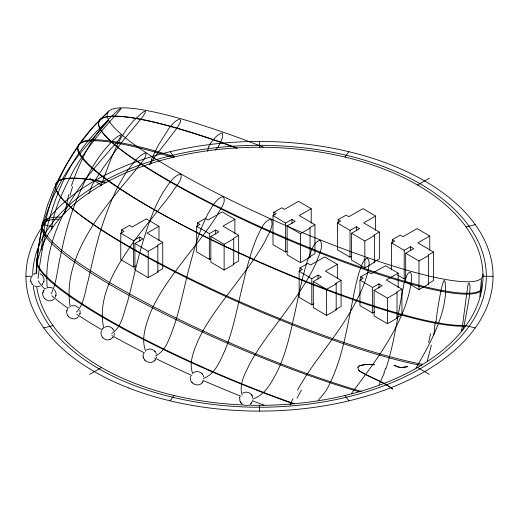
<?xml version="1.0" encoding="UTF-8"?>
<svg xmlns="http://www.w3.org/2000/svg" width="519" height="519" viewBox="0 0 519 519"><rect width="100%" height="100%" fill="white"/><g stroke="black" fill="none" stroke-linecap="round" stroke-linejoin="round"><path stroke-width="0.78" d="M114.427 333.47L114.024 335.514M41.306 249.665L43.09 235.12M479.841 296.745L481.405 279.378L481.334 291.354M101.374 185.361L100.881 185.932L110.573 159.904L116.483 146.507L121.271 137.418L126.999 128.628L133.338 120.998L141.129 113.609L144.029 111.553L145.489 111.215L145.048 113.155L142.362 117.255L122.16 141.681L102.632 168.617L92.207 184.874L88.859 193.769M44.167 289.991C38.983 296.025 48.429 304.601 53.963 299.061M55.41 297.205L56.149 293.352L54.521 289.654M67.678 308.811C63.344 315.422 73.711 322.734 78.518 316.59M79.705 314.657L80.173 312.438L79.855 310.109M239.642 397.47L239.914 401.148L242.217 404.223M436.083 321.832C436.012 316.999 446.217 252.085 445.399 295.259C442.798 321.242 428.136 347.101 415.991 368.029M64.492 213.958L68.806 194.593M43.966 230.021C51.433 187.275 71.473 146.643 103.093 116.639M38.056 278.534C44.563 220.912 62.202 158.782 108.458 120.525C92.44 139.747 73.529 158.237 61.495 180.891C45.237 208.794 36.739 241.069 36.7 273.331M434.844 328.741L433.443 335.728M151.516 159.969L150.64 164.231M42.149 284.6L43.914 281.343M43.875 281.532C44.705 278.456 42.986 274.979 40.054 273.76M42.882 292.898L42.98 292.45M55.987 295.7L56.084 295.253M66.88 310.991L66.977 310.544M79.984 313.794L80.082 313.346M156.511 356.936L156.342 357.636M239.661 397.398L239.772 396.957M239.603 397.658L239.7 397.21M207.483 151.146L208.962 146.39M431.36 345.051L427.325 360.971M461.183 331.232L462.358 326.561L467.664 286.618L468.3 283.731L468.975 282.985L469.825 284.613L470.084 287.721L469.17 298.256L464.589 323.058L463.227 328.845L462.429 329.779M190.758 376.204C187.891 383.664 199.757 388.582 203.065 381.4L202.845 381.789M71.401 185.945C79.66 162.116 90.76 138.644 108.043 119.98C109.334 118.034 129.542 99.071 116.775 113.908C100.621 131.573 85.129 150.082 73.315 170.998C64.291 189.026 54.008 207.834 51.712 228.113A15.998 11.509 -74.2 0 1 51.679 229.982M386.052 368.321C394.751 341.534 397.95 313.405 403.626 285.911C404.794 275.329 413.169 262.899 411.171 282.771C407.084 309.052 393.953 332.932 379.467 354.847C371.286 367.037 362.47 378.779 353.64 390.496C353.102 391.352 350.5 394.33 351.759 393.616M101.439 330.888C99.226 336.04 105.182 341.762 110.229 339.42M143.614 353.445C140.545 360.543 151.587 366.064 155.473 359.485M384.268 373.038L379.104 384.676M31.328 277.003C30.057 279.54 30.666 282.836 32.749 284.762M252.331 401.57L250.197 404.223M293.001 398.624L290.024 405.073L291.023 403.99M297.484 390.171C313.411 361.146 336.643 336.922 352.583 307.871C358.96 296.563 364.682 284.717 367.822 272.066C368.321 267.772 370.806 261.654 367.374 258.151C362.294 259.954 361.393 267.032 359.401 271.456C355.781 283.309 353.588 295.538 351.207 307.683C345.66 335.54 340.587 364.344 326.749 389.497A58.991 55.384 44.2 0 1 324.55 392.701L318.296 400.337M43.557 290.938L43.778 290.556M218.655 146.027C220.484 142.128 223.838 137.256 222.333 133.013C217.052 134.252 213.367 139.52 210.299 143.757M152.45 160.118L149.427 164.672M153.806 158.139L177.245 127.836L180.476 122.017L180.703 120.661L180.171 119.694L178.445 119.61L175.643 121.135L172.619 123.937L168.902 128.504L158.373 145.125L152.015 158.113A22.148 19.482 61.1 0 0 151.548 159.982M170.122 400.85L173.975 395.484M345.025 157.069L348.878 151.704M51.284 293.657C57.045 281.765 57.35 267.953 60.684 255.296C64.538 235.976 69.565 216.819 77.136 198.589C84.331 181.248 92.791 164.173 104.708 149.543C109.717 144.256 114.407 137.146 121.407 134.609C119.214 141.466 112.24 146.54 107.958 152.359C95.794 166.041 84.123 180.236 74.139 195.605C56.519 222.722 44.121 255.231 47.281 287.993M217.798 147.286L215.508 150.062M110.093 339.471L113.045 337.285M102.814 328.644L102.535 328.968L103.255 328.209M154.824 360.316L155.11 359.991M42.286 284.464L42.564 284.14M112.649 337.759L112.928 337.434M202.053 382.827L202.339 382.503M251.118 403.399L251.404 403.075M357.863 367.27L359.427 365.655L365.279 364.481L374.452 364.701L365.279 364.63L359.427 365.811L357.863 367.27L358.668 370.404C369.23 377.67 382.879 381.264 392.74 389.107C382.652 380.842 368.996 377.326 358.668 370.404M68.696 307.475L69.312 306.917M103.826 115.99L108.38 111.624L92.382 127.953L79.692 143.847L66.004 165.217L58.971 178.147L54.08 188.358L47.32 205.732L42.506 223.384L38.328 248.212L37.07 260.11L37.446 262.646M45.49 288.687L46.133 288.266M76.436 312.172C84.493 303.816 84.934 290.906 88.269 280.286C92.771 260.532 96.93 240.634 103.579 221.451C109.872 203.416 117.106 185.426 128.141 169.707C133.175 163.517 137.983 155.486 145.833 152.761C147.234 158.276 138.339 165.34 135.654 170.044C122.828 185.536 109.626 200.769 98.149 217.305C80.549 243.1 64.453 274.694 70.273 306.787M193.295 372.772C196.973 369.976 202.955 372.318 203.701 376.904M33.69 274.298L35.007 273.63L34.689 273.76M242.691 393.13C246.46 390.599 252.189 393.136 252.805 397.658M89.612 374.361L101.465 367.517M417.536 185.036L429.388 178.192M287.033 251.228L285.625 252.026L272.988 244.611L272.988 215.632L276.218 213.789L273.76 212.342L281.726 207.808L284.418 209.371L298.561 201.327L311.212 208.735L311.212 223.222M391.54 269.919L391.54 242.937L394.784 241.088L392.306 239.648L400.292 235.107L402.971 236.677L417.12 228.626L429.758 236.041L429.758 250.327M121.53 233.128L121.53 229.93L129.516 225.389L132.196 226.959L146.352 218.908L158.989 226.323L158.989 240.712M135.53 265.819L133.422 267.019L120.765 259.61L120.765 233.219L124.015 231.377L121.53 229.93M120.765 233.219L133.422 240.634L139.754 237.034L142.959 238.922L134.921 243.495L134.921 269.886L148.213 277.665L157.828 272.203L157.828 245.811L157.218 245.455L162.745 242.321L162.745 268.706L157.218 271.846L157.828 272.203M158.989 226.323L147.033 233.115L162.745 242.321M197.454 226.939L197.454 222.923L205.427 218.389L208.106 219.965L222.262 211.908L234.899 219.323L234.899 233.784M134.921 243.495L148.213 251.28L157.828 245.811M210.74 258.54L209.332 259.338L196.675 251.929L196.675 226.226L199.925 224.377L197.454 222.923M196.675 226.226L209.332 233.641L215.664 230.034L218.882 231.922L210.844 236.495L210.844 262.199L224.124 269.99L233.738 264.521L233.738 238.818L233.128 238.461L238.656 235.321L238.656 261.025L233.128 264.165L233.738 264.521M234.899 219.323L222.949 226.122L238.656 235.321M210.844 236.495L224.124 244.287L233.738 238.818M272.988 215.632L285.625 223.047L291.963 219.446L295.188 221.334L287.137 225.908L287.137 254.887L300.43 262.679L310.044 257.21L310.044 228.23L309.441 227.867L314.949 224.733L314.949 253.713L309.441 256.847L310.044 257.21M311.212 208.735L299.262 215.528L314.949 224.733M287.137 225.908L300.43 233.699L310.044 228.23M338.161 222.833L338.161 219.673L346.134 215.138L348.813 216.708L362.969 208.657L375.607 216.073L375.607 230.274M351.447 256.405L350.04 257.203L337.389 249.788L337.389 222.975L340.633 221.126L338.161 219.673M337.389 222.975L350.04 230.384L356.371 226.784L359.589 228.671L351.538 233.252L351.538 260.071L364.831 267.849L374.446 262.38L374.446 235.561L373.836 235.211L379.363 232.071L379.363 258.89L373.836 262.03L374.446 262.38M375.607 216.073L363.657 222.872L379.363 232.071M299.904 271.126L299.904 267.966L307.877 263.431L310.57 264.995L324.712 256.95L337.356 264.359L337.356 278.593M313.891 303.57L311.783 304.77L299.139 297.348L299.139 271.255L302.376 269.419L299.904 267.966M351.538 233.252L364.831 241.03L374.446 235.561M299.139 271.255L311.783 278.677L318.115 275.07L321.332 276.958L313.294 281.532L313.294 307.624L326.574 315.416L336.189 309.947L336.189 283.854L335.585 283.491L341.106 280.357L341.106 306.45L336.28 309.194M337.356 264.359L325.407 271.152L341.106 280.357M313.294 281.532L326.574 289.323L336.189 283.854M391.54 242.937L404.191 250.346L410.516 246.759L413.734 248.64L405.689 253.214L405.689 281.778L418.989 289.57L428.603 284.101L428.603 255.53L427.987 255.173L433.508 252.033L433.508 280.597L428.681 283.348M429.758 236.041L417.808 242.834L433.508 252.033M360.737 279.955L360.737 276.757L368.704 272.222L371.383 273.792L385.539 265.741L398.19 273.15L398.19 287.552M374.724 311.867L372.61 313.067L359.959 305.652L359.959 280.059L363.203 278.21L360.737 276.757M405.689 253.214L418.989 260.999L428.603 255.53M359.959 280.059L372.61 287.468L378.941 283.867L382.166 285.755L374.121 290.329L374.121 315.928L387.408 323.713L397.022 318.244L397.022 292.645L396.406 292.294L401.933 289.154L401.933 314.754L397.1 317.498M398.19 273.15L386.227 279.955L401.933 289.154M397.535 275.018L404.191 278.917L406.299 277.717M374.121 290.329L387.408 298.114L397.022 292.645M104.377 327.392C107.783 325.283 112.766 327.067 114.024 330.888M146.553 349.949C150.192 347.678 155.531 349.923 156.414 354.133M37.563 286.605L40.223 285.969M111.695 333.509C121.835 327.262 123.321 313.573 127.123 303.245C132.514 283.828 136.257 263.989 142.037 244.676C147.545 226.388 153.592 207.996 163.524 191.563C168.143 185.101 172.535 176.376 180.586 173.904C183.635 179.269 174.734 187.307 172.418 192.088C160.358 208.391 146.974 223.67 134.953 240.005C117.197 265.034 96.871 295.499 103.638 327.658M155.512 355.995C166.884 350.215 170.018 336.137 174.384 325.212C180.657 305.996 184.31 286.073 189.519 266.565C194.372 248.439 199.367 230.118 208.125 213.419C212.024 207.289 215.625 198.745 223.131 196.539C227.283 201.852 219.096 210.422 217.02 215.547C205.518 233.531 191.556 249.749 178.789 266.818C167.196 282.368 155.745 298.438 148.849 316.713C145.177 327.567 141.174 340.029 145.729 351.22M71.291 305.834L75.184 305.691L78.518 307.754M203.37 378.559C215.586 373.849 220.497 360.037 225.506 349.047C232.921 330.395 236.645 310.583 241.283 291.133C245.649 272.851 249.73 254.355 257.074 236.988C260.506 230.786 263.269 221.016 270.931 219.206C274.739 225.817 267.96 234.205 265.52 240.472C255.53 258.676 242.425 274.882 230.04 291.464C218.317 307.17 206.173 322.863 197.96 340.782C193.801 351 188.494 362.924 192.821 373.927M252.701 399.04C265.384 394.953 271.878 381.783 277.639 370.793C285.813 353.711 289.926 335.105 294.02 316.726C298.529 296.849 302.013 276.64 308.636 257.314C311.413 251.501 313.152 242.269 320.009 240.193C324.278 246.596 318.465 255.51 316.473 262.037C308.85 279.203 297.912 294.61 286.994 309.791C274.337 327.515 260.311 344.415 249.86 363.611C245.396 373.155 238.61 384.092 242.114 394.959M43.726 327.878L53.022 325.653M465.978 226.9L475.274 224.675M47.956 287.545L50.265 287.416L52.51 288.09M247.732 405.365L244.021 405.177M401.025 367.556L407.837 366.628L401.025 367.705L397.781 366.959L393.85 365.253L401.025 367.705M25.95 276.277L32.139 276.277M482.994 276.277L493.05 276.277M43.726 224.675L53.022 226.9M465.978 325.653L475.274 327.878M35.662 286.384L34.345 285.885M427.987 283.744L428.603 284.101M396.406 317.894L397.022 318.244M89.612 178.192L101.465 185.036M417.536 367.517L429.388 374.361M335.585 309.584L336.189 309.947M251.118 394.278L251.404 394.602M241.004 403.075L241.29 403.399M202.053 373.706L202.339 374.03M191.939 382.503L192.225 382.827M154.824 351.201L155.11 351.525M144.71 359.991L144.989 360.316M112.649 328.644L112.928 328.968M102.535 337.434L102.814 337.759M42.286 275.342L42.564 275.667M68.281 316.402L68.56 316.726M32.172 284.14L32.45 284.464M44.284 298.308L44.569 298.633M170.122 151.704L173.975 157.069M345.025 395.484L348.878 400.85M251.91 395.316L252.13 395.705M240.278 401.972L240.498 402.355M67.548 315.305L67.775 315.688M143.309 356.936L143.406 357.383M30.77 281.084L30.861 281.532M418.989 260.999L418.989 289.57M410.516 246.759L410.516 250.722M404.191 250.346L404.191 278.917M392.306 239.648L392.306 242.821M387.408 298.114L387.408 323.713M378.941 283.867L378.941 287.863M372.61 287.468L372.61 313.067M364.831 241.03L364.831 267.849M356.371 226.784L356.371 230.728M350.04 230.384L350.04 257.203M326.574 289.323L326.574 315.416M318.115 275.07L318.115 279.027M311.783 278.677L311.783 304.77M300.43 233.699L300.43 262.679M291.963 219.446L291.963 223.475M285.625 223.047L285.625 252.026M273.76 212.342L273.76 215.56M259.5 141.434L259.5 147.247M259.5 405.307L259.5 411.113M224.124 244.287L224.124 269.99M215.664 230.034L215.664 234.05M209.332 233.641L209.332 259.338M148.213 251.28L148.213 277.665M139.754 237.034L139.754 241.03M133.422 240.634L133.422 267.019M36.045 273.974A223.494 129.03 0 0 1 265.884 147.299A223.494 129.03 0 0 1 482.819 281.343A223.494 129.03 0 0 1 248.335 405.144M243.554 404.982A223.494 129.03 0 0 1 36.674 286.248M32.658 275.498A226.848 130.97 0 0 1 369.003 161.578A226.848 130.97 0 0 1 381.763 386.59A226.848 130.97 0 0 1 33.235 285.619M263.996 405.138A206.906 34.702 23.1 0 1 252.189 400.655M241.03 396.282A206.906 34.702 23.1 0 1 202.961 380.395M191.874 375.484A206.906 34.702 23.1 0 1 154.617 357.961M144.626 352.972A206.906 34.702 23.1 0 1 111.87 335.54M102.198 330.013A206.906 34.702 23.1 0 1 76.734 314.255M67.905 308.202A206.906 34.702 23.1 0 1 51.796 295.72M44.822 289.161A206.906 34.702 23.1 0 1 38.244 280.883M293.216 403.737A211.272 34.637 23.2 0 1 38.536 257.035M358.733 391.631A219.952 35.058 23.4 0 1 114.738 287.364A219.952 35.058 23.4 0 1 58.952 219.232M422.576 364.319A223.462 35 23.4 0 1 129.912 246.96A223.462 35 23.4 0 1 106.142 182.63M465.906 325.361A218.363 33.852 23.5 0 1 149.946 207.334A218.363 33.852 23.5 0 1 173.774 157.627M481.827 289.07A209.086 32.379 23.5 0 1 295.94 242.23A209.086 32.379 23.5 0 1 100.738 129.951A209.086 32.379 23.5 0 1 237.131 148.324M482.962 273.935A204.57 31.912 23.6 0 1 307.702 234.828A204.57 31.912 23.6 0 1 108.484 119.805A204.57 31.912 23.6 0 1 263.211 147.059M481.71 290.043A209.209 32.84 23.6 0 1 295.778 243.08A209.209 32.84 23.6 0 1 100.9 130.107A209.209 32.84 23.6 0 1 236.229 147.727M465.952 326.049A218.317 34.442 23.7 0 1 150.341 207.366A218.317 34.442 23.7 0 1 174.566 156.738M421.564 365.486A223.468 35.441 23.6 0 1 129.795 247.453A223.468 35.441 23.6 0 1 105.629 182.24M361.464 391.417A220.231 35.35 23.5 0 1 115.192 285.755A220.231 35.35 23.5 0 1 60.593 217.072M294.623 403.814A211.512 34.844 23.3 0 1 38.802 255.796M218.758 146.047A15.985 10.257 -36.8 0 1 217.902 147.318M208.904 146.371A25.995 23.076 3.2 0 1 210.227 143.724M152.651 160.306A34.689 12.248 -57.7 0 1 153.974 158.366M70.084 195.28A152.547 112.123 86.9 0 1 72.615 186.71M43.427 235.23A71.187 28.091 -82.7 0 1 44.29 230.196M296.985 398.294A186.769 94.419 -46.3 0 1 301.442 390.106M385.721 368.127A102.217 80.036 86.8 0 1 383.956 372.824M430.575 333.685A180.638 69.598 -82.8 0 1 428.616 342.631M435.486 321.598A166.936 84.636 -84.7 0 1 434.26 328.462M128.595 387.94A233.55 134.836 0 0 0 492.453 285.898A233.55 134.836 0 0 0 157.452 154.993A233.55 134.836 0 0 0 128.595 387.94"/></g></svg>
